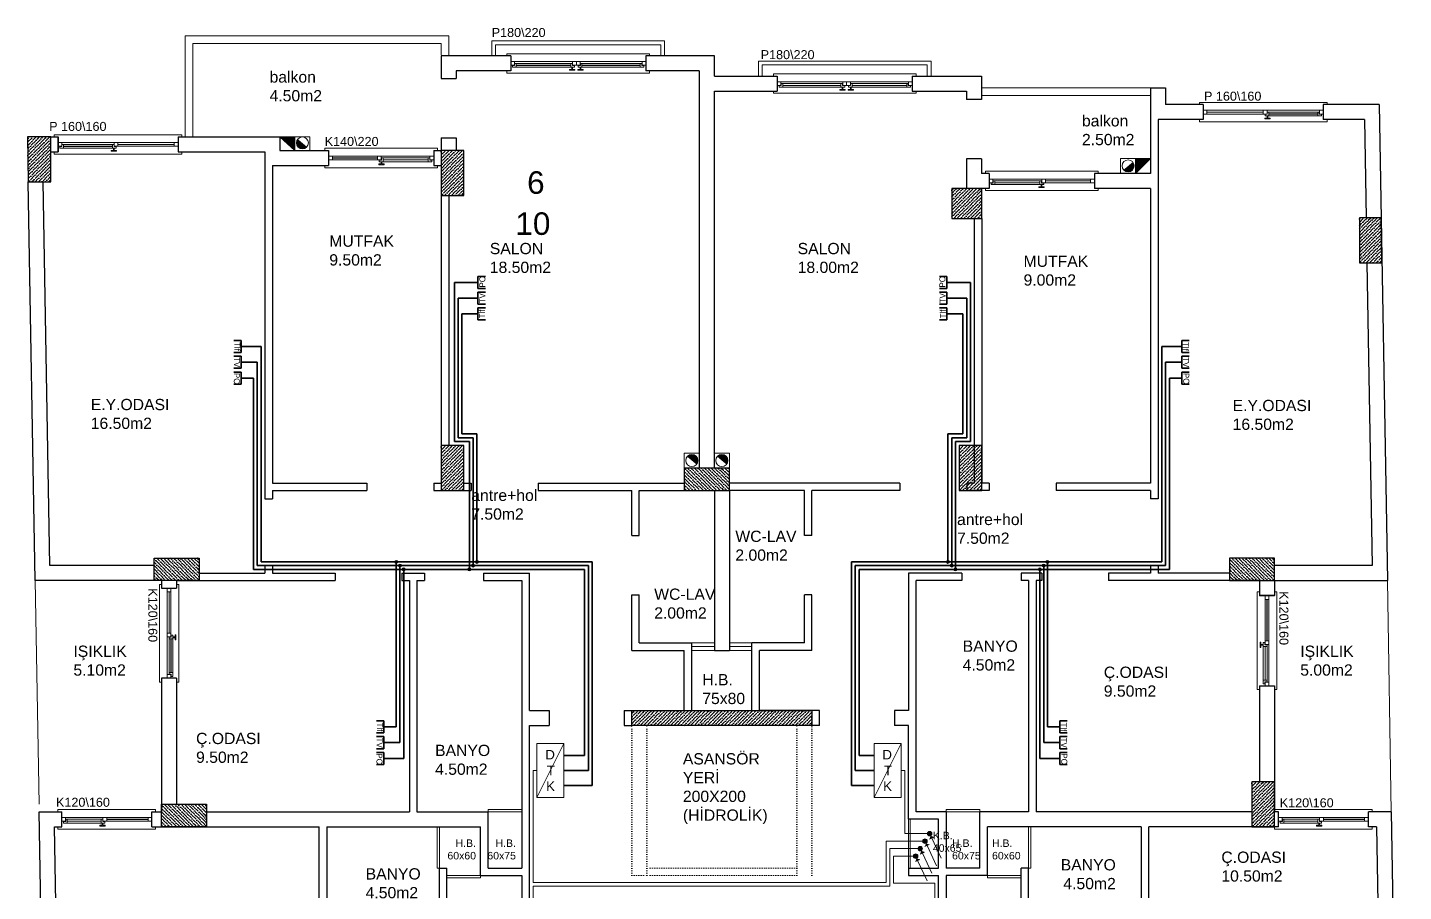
# Model space of a CAD drawing. Header units: millimetres. Extents: x -852 to 3325, y -460 to 1846.
# Drawn here: x 1408 to 3241, y 647 to 1798 of the extents above; entities that cross this region are included whole.
import ezdxf

# ---------------------------------------------------------------- set-up
doc = ezdxf.new("R2010")
doc.units = ezdxf.units.MM
doc.linetypes.add('ACAD_ISO07W100', pattern=[3, 0, -3])
for name, color, linetype, lineweight in [('1dış duvar', 19, 'Continuous', 25), ('1YAZI', 24, 'Continuous', 30), ('A-AREA-IDEN', 2, 'Continuous', 9), ('ARABA', 143, 'Continuous', 13), ('BACA', 62, 'Continuous', 20), ('ELEKTRİK MALZEME', 150, 'Continuous', 13), ('KAPI-PEN', 16, 'Continuous', 9), ('KOLON', 237, 'Continuous', 30), ('OLCU', 2, 'Continuous', 25)]:
    doc.layers.add(name, color=color, linetype=linetype, lineweight=lineweight)
doc.layers.add('IFF-FURN-DETAIL', color=4, linetype='Continuous')
doc.layers.add('TEFRIS', color=253, linetype='Continuous', true_color=0xb3b3b3)
doc.layers.get('OLCU').off()
doc.layers.get('TEFRIS').off()
doc.styles.add('Arial_2', font='arial.ttf', dxfattribs={"height": 0.4})
doc.styles.get("Standard").update_dxf_attribs({"font": 'arial.ttf'})

# ---------------------------------------------------------------- blocks, each defined once
blk = doc.blocks.new('PENCERE120-flat-18')
at = {"layer": 'KAPI-PEN'}
for p, q in [((3113853.2, -2789748.4), (3113898.2, -2789748.4)), ((3113853.2, -2789748.6), (3113898.2, -2789748.6)), ((3113905.7, -2789750.9), (3113960.7, -2789750.9)), ((3113905.7, -2789751.1), (3113960.7, -2789751.1)), ((3113850.7, -2789753.5), (3113900.7, -2789753.5))]:
    blk.add_line(p, q, dxfattribs=at)
for points in [[(3113845.7, -2789751), (3113845.7, -2789741), (3113840.7, -2789741), (3113840.7, -2789738), (3113965.7, -2789738), (3113970.7, -2789738), (3113970.7, -2789741), (3113965.7, -2789741), (3113965.7, -2789761), (3113970.7, -2789761), (3113970.7, -2789764), (3113845.7, -2789764), (3113840.7, -2789764), (3113840.7, -2789761), (3113845.7, -2789761)], [(3113845.7, -2789753.5), (3113850.7, -2789753.5), (3113850.7, -2789748.5), (3113845.7, -2789748.5)], [(3113853.2, -2789746), (3113898.2, -2789746), (3113898.2, -2789751), (3113853.2, -2789751)], [(3113900.7, -2789753.5), (3113905.7, -2789753.5), (3113905.7, -2789748.5), (3113900.7, -2789748.5)], [(3113905.7, -2789748.5), (3113960.7, -2789748.5), (3113960.7, -2789753.5), (3113905.7, -2789753.5)], [(3113960.7, -2789753.5), (3113965.7, -2789753.5), (3113965.7, -2789748.5), (3113960.7, -2789748.5)]]:
    blk.add_lwpolyline(points, close=True, dxfattribs=at)
for points in [[(3113851.1, -2789751), (3113853.2, -2789751), (3113853.2, -2789746), (3113848.2, -2789746), (3113848.2, -2789748.1)], [(3113851.1, -2789751), (3113851.1, -2789748.1), (3113848.2, -2789748.1)], [(3113900.7, -2789746), (3113900.7, -2789743), (3113903.7, -2789743), (3113903.7, -2789742), (3113896.7, -2789742), (3113896.7, -2789743), (3113899.7, -2789743), (3113899.7, -2789746)], [(3113900.4, -2789751), (3113898.2, -2789751), (3113898.2, -2789746), (3113903.2, -2789746), (3113903.2, -2789748.1)], [(3113900.4, -2789751), (3113900.4, -2789748.1), (3113903.2, -2789748.1)]]:
    blk.add_lwpolyline(points, dxfattribs=at)
blk = doc.blocks.new('PENCERE 220-flat-11')
at = {"layer": 'KAPI-PEN'}
for p, q in [((-2789959.3, -3113689.9), (-2789979.3, -3113689.9)), ((-2789971.8, -3113694.9), (-2789971.8, -3113772.4)), ((-2789966.9, -3113697.4), (-2789966.9, -3113769.9)), ((-2789966.7, -3113697.4), (-2789966.7, -3113769.9)), ((-2789969.4, -3113777.4), (-2789969.4, -3113777.4)), ((-2789969.2, -3113777.4), (-2789969.2, -3113777.4)), ((-2789971.8, -3113864.9), (-2789971.8, -3113782.4)), ((-2789966.9, -3113862.4), (-2789966.9, -3113784.9)), ((-2789966.7, -3113862.4), (-2789966.7, -3113784.9)), ((-2789959.3, -3113869.9), (-2789979.3, -3113869.9))]:
    blk.add_line(p, q, dxfattribs=at)
for points in [[(-2789969.3, -3113869.9), (-2789959.3, -3113869.9), (-2789959.3, -3113874.9), (-2789956.3, -3113874.9), (-2789956.3, -3113689.9), (-2789956.3, -3113684.9), (-2789959.3, -3113684.9), (-2789959.3, -3113689.9), (-2789979.3, -3113689.9), (-2789979.3, -3113684.9), (-2789982.3, -3113684.9), (-2789982.3, -3113869.9), (-2789982.3, -3113874.9), (-2789979.3, -3113874.9), (-2789979.3, -3113869.9)], [(-2789971.8, -3113689.9), (-2789971.8, -3113694.9), (-2789966.8, -3113694.9), (-2789966.8, -3113689.9)], [(-2789964.3, -3113697.4), (-2789964.3, -3113769.9), (-2789969.3, -3113769.9), (-2789969.3, -3113697.4)], [(-2789971.8, -3113777.4), (-2789971.8, -3113772.4), (-2789966.8, -3113772.4), (-2789966.8, -3113777.4)], [(-2789971.8, -3113782.4), (-2789971.8, -3113777.4), (-2789966.8, -3113777.4), (-2789966.8, -3113782.4)], [(-2789966.8, -3113777.4), (-2789966.8, -3113777.4), (-2789971.8, -3113777.4), (-2789971.8, -3113777.4)], [(-2789964.3, -3113862.4), (-2789964.3, -3113784.9), (-2789969.3, -3113784.9), (-2789969.3, -3113862.4)], [(-2789971.8, -3113869.9), (-2789971.8, -3113864.9), (-2789966.8, -3113864.9), (-2789966.8, -3113869.9)]]:
    blk.add_lwpolyline(points, close=True, dxfattribs=at)
for points in [[(-2789969.3, -3113695.2), (-2789966.5, -3113695.2), (-2789966.5, -3113692.4)], [(-2789969.3, -3113695.2), (-2789969.3, -3113697.4), (-2789964.3, -3113697.4), (-2789964.3, -3113692.4), (-2789966.5, -3113692.4)], [(-2789969.3, -3113772.1), (-2789969.3, -3113769.9), (-2789964.3, -3113769.9), (-2789964.3, -3113774.9), (-2789966.5, -3113774.9)], [(-2789969.3, -3113772.1), (-2789966.5, -3113772.1), (-2789966.5, -3113774.9)], [(-2789964.3, -3113772.4), (-2789961.3, -3113772.4), (-2789961.3, -3113775.4), (-2789960.3, -3113775.4), (-2789960.3, -3113768.4), (-2789961.3, -3113768.4), (-2789961.3, -3113771.4), (-2789964.3, -3113771.4)], [(-2789969.3, -3113782.7), (-2789969.3, -3113784.9), (-2789964.3, -3113784.9), (-2789964.3, -3113779.9), (-2789966.5, -3113779.9)], [(-2789969.3, -3113782.7), (-2789966.5, -3113782.7), (-2789966.5, -3113779.9)], [(-2789964.3, -3113782.4), (-2789961.3, -3113782.4), (-2789961.3, -3113779.4), (-2789960.3, -3113779.4), (-2789960.3, -3113786.4), (-2789961.3, -3113786.4), (-2789961.3, -3113783.4), (-2789964.3, -3113783.4)], [(-2789969.3, -3113864.6), (-2789969.3, -3113862.4), (-2789964.3, -3113862.4), (-2789964.3, -3113867.4), (-2789966.5, -3113867.4)], [(-2789969.3, -3113864.6), (-2789966.5, -3113864.6), (-2789966.5, -3113867.4)]]:
    blk.add_lwpolyline(points, dxfattribs=at)
blk = doc.blocks.new('150')
at = {"layer": 'KAPI-PEN'}
for p, q in [((-52366.6, 1250), (-52426.6, 1250)), ((-52366.6, 1249.8), (-52426.6, 1249.8)), ((-52296.6, 1252.4), (-52361.6, 1252.4)), ((-52299.1, 1247.5), (-52359.1, 1247.5)), ((-52299.1, 1247.3), (-52359.1, 1247.3))]:
    blk.add_line(p, q, dxfattribs=at)
for points in [[(-52291.6, 1249.9), (-52291.6, 1239.9), (-52286.6, 1239.9), (-52286.6, 1236.9), (-52431.6, 1236.9), (-52436.6, 1236.9), (-52436.6, 1239.9), (-52431.6, 1239.9), (-52431.6, 1259.9), (-52436.6, 1259.9), (-52436.6, 1262.9), (-52291.6, 1262.9), (-52286.6, 1262.9), (-52286.6, 1259.9), (-52291.6, 1259.9)], [(-52426.6, 1252.4), (-52431.6, 1252.4), (-52431.6, 1247.4), (-52426.6, 1247.4)], [(-52366.6, 1247.4), (-52426.6, 1247.4), (-52426.6, 1252.4), (-52366.6, 1252.4)], [(-52361.6, 1252.4), (-52366.6, 1252.4), (-52366.6, 1247.4), (-52361.6, 1247.4)], [(-52299.1, 1244.9), (-52359.1, 1244.9), (-52359.1, 1249.9), (-52299.1, 1249.9)], [(-52291.6, 1252.4), (-52296.6, 1252.4), (-52296.6, 1247.4), (-52291.6, 1247.4)]]:
    blk.add_lwpolyline(points, close=True, dxfattribs=at)
for points in [[(-52361.2, 1249.9), (-52361.2, 1247.1), (-52364.1, 1247.1)], [(-52361.2, 1249.9), (-52359.1, 1249.9), (-52359.1, 1244.9), (-52364.1, 1244.9), (-52364.1, 1247.1)], [(-52296.9, 1249.9), (-52299.1, 1249.9), (-52299.1, 1244.9), (-52294.1, 1244.9), (-52294.1, 1247.1)], [(-52296.9, 1249.9), (-52296.9, 1247.1), (-52294.1, 1247.1)], [(-52361.6, 1244.9), (-52361.6, 1241.9), (-52364.6, 1241.9), (-52364.6, 1240.9), (-52357.6, 1240.9), (-52357.6, 1241.9), (-52360.6, 1241.9), (-52360.6, 1244.9)]]:
    blk.add_lwpolyline(points, dxfattribs=at)
blk = doc.blocks.new('140-5561')
at = {"layer": 'KAPI-PEN'}
for p, q in [((25481.2, 51364.4), (25481.2, 51439.4)), ((25481.4, 51364.4), (25481.4, 51439.4)), ((25478.8, 51289.4), (25478.8, 51359.4)), ((25483.7, 51291.9), (25483.7, 51356.9)), ((25483.9, 51291.9), (25483.9, 51356.9))]:
    blk.add_line(p, q, dxfattribs=at)
for points in [[(25481.3, 51284.4), (25491.3, 51284.4), (25491.3, 51279.4), (25494.3, 51279.4), (25494.3, 51444.4), (25494.3, 51449.4), (25491.3, 51449.4), (25491.3, 51444.4), (25471.3, 51444.4), (25471.3, 51449.4), (25468.3, 51449.4), (25468.3, 51284.4), (25468.3, 51279.4), (25471.3, 51279.4), (25471.3, 51284.4)], [(25478.8, 51439.4), (25478.8, 51444.4), (25483.8, 51444.4), (25483.8, 51439.4)], [(25483.8, 51364.4), (25483.8, 51439.4), (25478.8, 51439.4), (25478.8, 51364.4)], [(25478.8, 51359.4), (25478.8, 51364.4), (25483.8, 51364.4), (25483.8, 51359.4)], [(25486.3, 51291.9), (25486.3, 51356.9), (25481.3, 51356.9), (25481.3, 51291.9)], [(25478.8, 51284.4), (25478.8, 51289.4), (25483.8, 51289.4), (25483.8, 51284.4)]]:
    blk.add_lwpolyline(points, close=True, dxfattribs=at)
for points in [[(25481.3, 51359.1), (25484.1, 51359.1), (25484.1, 51361.9)], [(25481.3, 51359.1), (25481.3, 51356.9), (25486.3, 51356.9), (25486.3, 51361.9), (25484.1, 51361.9)], [(25486.3, 51359.4), (25489.3, 51359.4), (25489.3, 51362.4), (25490.3, 51362.4), (25490.3, 51355.4), (25489.3, 51355.4), (25489.3, 51358.4), (25486.3, 51358.4)], [(25481.3, 51289.8), (25481.3, 51291.9), (25486.3, 51291.9), (25486.3, 51286.9), (25484.1, 51286.9)], [(25481.3, 51289.8), (25484.1, 51289.8), (25484.1, 51286.9)]]:
    blk.add_lwpolyline(points, dxfattribs=at)

msp = doc.modelspace()

# ---------------------------------------------------------------- hatches: boundary and pattern name
at = {"layer": 'BACA'}
for points in [[(1764.2, 1634.6), (1764.2, 1652.6), (1744.2, 1652.6)], [(1768.1, 1649.7), (1780.3, 1639.4, -0.698933), (1766.2, 1644.6, -0.177209)], [(2880.3, 1619.1), (2868.1, 1608.8, 0.698933), (2882.2, 1614, 0.177209)], [(2884.2, 1604), (2884.2, 1624), (2904.2, 1624)], [(2299.1, 1216.3), (2286.8, 1226.6, -0.698933), (2301, 1221.5, -0.177209)], [(2299.1, 1216.3), (2286.8, 1226.6, -0.698933), (2301, 1221.5, -0.177209)], [(2339.1, 1216.3), (2326.8, 1226.6, -0.698933), (2341, 1221.5, -0.177209)], [(2339.1, 1216.3), (2326.8, 1226.6, -0.698933), (2341, 1221.5, -0.177209)]]:
    msp.add_hatch(color=256, dxfattribs=at).paths.add_polyline_path(points)
at = {"layer": 'ELEKTRİK MALZEME', "lineweight": 18}
h = msp.add_hatch(color=0, dxfattribs=at)
h.dxf.hatch_style = 1
h.paths.add_polyline_path([(2606.6, 714.4, 1), (2600.6, 714.4, 1)])
h = msp.add_hatch(color=0, dxfattribs=at)
h.dxf.hatch_style = 1
h.paths.add_polyline_path([(2612.8, 724.4, 1), (2606.8, 724.4, 1)])
h = msp.add_hatch(color=0, dxfattribs=at)
h.dxf.hatch_style = 1
h.paths.add_polyline_path([(2615.5, 719.9), (2611.1, 721.6), (2610.1, 718.7), (2611.7, 718.1)])
h.paths.add_polyline_path([(2611.7, 718.1), (2610.1, 718.7), (2609.6, 717.1)])
h = msp.add_hatch(color=0, dxfattribs=at)
h.dxf.hatch_style = 1
h.paths.add_polyline_path([(2594.1, 694.4, 1), (2588.1, 694.4, 1)])
h = msp.add_hatch(color=0, dxfattribs=at)
h.dxf.hatch_style = 1
h.paths.add_polyline_path([(2600.3, 704.4, 1), (2594.3, 704.4, 1)])
h = msp.add_hatch(color=0, dxfattribs=at)
h.dxf.hatch_style = 1
h.paths.add_polyline_path([(2603, 699.9), (2598.6, 701.6), (2597.6, 698.7), (2599.2, 698.1)])
h.paths.add_polyline_path([(2599.2, 698.1), (2597.6, 698.7), (2597.1, 697.1)])
h = msp.add_hatch(color=0, dxfattribs=at)
h.dxf.hatch_style = 1
h.paths.add_polyline_path([(2609.3, 709.9), (2604.9, 711.6), (2603.9, 708.7), (2605.4, 708.1)])
h.paths.add_polyline_path([(2605.4, 708.1), (2603.9, 708.7), (2603.3, 707.1)])
h = msp.add_hatch(color=0, dxfattribs=at)
h.dxf.hatch_style = 1
h.paths.add_polyline_path([(2596.8, 689.9), (2592.4, 691.6), (2591.4, 688.7), (2593, 688.1)])
h.paths.add_polyline_path([(2593, 688.1), (2591.4, 688.7), (2590.9, 687.1)])
at = {"layer": 'IFF-FURN-DETAIL'}
h = msp.add_hatch(color=256, dxfattribs=at)
h.dxf.hatch_style = 1
h.paths.add_polyline_path([(1901.2, 1086.5, 1), (1897.2, 1086.5, 1)])
h = msp.add_hatch(color=256, dxfattribs=at)
h.dxf.hatch_style = 1
h.paths.add_polyline_path([(1906.2, 1081.5, 1), (1902.2, 1081.5, 1)])
h = msp.add_hatch(color=256, dxfattribs=at)
h.dxf.hatch_style = 1
h.paths.add_polyline_path([(2003.7, 1081.5, 1), (1999.7, 1081.5, 1)])
h = msp.add_hatch(color=256, dxfattribs=at)
h.dxf.hatch_style = 1
h.paths.add_polyline_path([(2008.7, 1086.5, 1), (2004.7, 1086.5, 1)])
h = msp.add_hatch(color=256, dxfattribs=at)
h.dxf.hatch_style = 1
h.paths.add_polyline_path([(2636.2, 1086.5, 1), (2632.2, 1086.5, 1)])
h = msp.add_hatch(color=256, dxfattribs=at)
h.dxf.hatch_style = 1
h.paths.add_polyline_path([(2641.2, 1081.5, 1), (2637.2, 1081.5, 1)])
h = msp.add_hatch(color=256, dxfattribs=at)
h.dxf.hatch_style = 1
h.paths.add_polyline_path([(2763.7, 1081.5, 1), (2759.7, 1081.5, 1)])
h = msp.add_hatch(color=256, dxfattribs=at)
h.dxf.hatch_style = 1
h.paths.add_polyline_path([(2768.7, 1086.5, 1), (2764.7, 1086.5, 1)])
h = msp.add_hatch(color=256, dxfattribs=at)
h.dxf.hatch_style = 1
h.paths.add_polyline_path([(1911.2, 1076.5, 1), (1907.2, 1076.5, 1)])
h = msp.add_hatch(color=256, dxfattribs=at)
h.dxf.hatch_style = 1
h.paths.add_polyline_path([(1998.7, 1076.5, 1), (1994.7, 1076.5, 1)])
h = msp.add_hatch(color=256, dxfattribs=at)
h.dxf.hatch_style = 1
h.paths.add_polyline_path([(2646.2, 1076.5, 1), (2642.2, 1076.5, 1)])
h = msp.add_hatch(color=256, dxfattribs=at)
h.dxf.hatch_style = 1
h.paths.add_polyline_path([(2758.7, 1076.5, 1), (2754.7, 1076.5, 1)])
at = {"layer": 'KOLON', "lineweight": 25}
h = msp.add_hatch(dxfattribs=at)
h.set_pattern_fill('ANSI36', color=0)
h.set_pattern_definition([(45, (40467.6176, 1851.9285), (1.68379802, 6.17392608), [7.9375, -1.5875, 0, -1.5875])])
h.paths.add_polyline_path([(1409.1, 1592.6), (1439.2, 1592.6), (1439.2, 1652.6), (1408.1, 1652.6)])
h = msp.add_hatch(dxfattribs=at)
h.set_pattern_fill('ANSI36', color=0)
h.set_pattern_definition([(45, (41017.703, 1833.9578), (1.68379802, 6.17392608), [7.9375, -1.5875, 0, -1.5875])])
h.paths.add_polyline_path([(1959.2, 1574.7), (1989.2, 1574.7), (1989.2, 1634.6), (1959.2, 1634.6)])
h = msp.add_hatch(dxfattribs=at)
h.set_pattern_fill('ANSI36', color=0)
h.set_pattern_definition([(45, (40013.9443, -242.2928), (1.68379802, 6.17392608), [7.9375, -1.5875, 0, -1.5875])])
h.paths.add_polyline_path([(2639.2, 1584), (2639.2, 1544), (2679.2, 1544), (2679.2, 1584)])
h = msp.add_hatch(dxfattribs=at)
h.set_pattern_fill('ANSI36', color=0)
h.set_pattern_definition([(45, (42240.744, 1744.2602), (1.68379802, 6.17392608), [7.9375, -1.5875, 0, -1.5875])])
h.paths.add_polyline_path([(3182.2, 1485), (3212.3, 1485), (3211.3, 1545), (3182.2, 1545)])
h = msp.add_hatch(dxfattribs=at)
h.set_pattern_fill('ANSI36', color=0)
h.set_pattern_definition([(45, (41017.703, 1440.756), (1.68379802, 6.17392608), [7.9375, -1.5875, 0, -1.5875])])
h.paths.add_polyline_path([(1959.2, 1181.5), (1989.2, 1181.5), (1989.2, 1241.4), (1959.2, 1241.4)])
h = msp.add_hatch(dxfattribs=at)
h.set_pattern_fill('ANSI36', color=0)
h.set_pattern_definition([(45, (41707.6588, 1440.756), (1.68379802, 6.17392608), [7.9375, -1.5875, 0, -1.5875])])
h.paths.add_polyline_path([(2649.2, 1181.5), (2679.2, 1181.5), (2679.2, 1241.4), (2649.2, 1241.4)])
h = msp.add_hatch(dxfattribs=at)
h.set_pattern_fill('ANSI36', color=0, angle=-90)
h.set_pattern_definition([(315, (2542.248, -37847.035), (6.17392608, -1.68379802), [7.9375, -1.5875, 0, -1.5875])])
h.paths.add_polyline_path([(2283, 1211.5), (2283, 1181.5), (2343, 1181.5), (2343, 1211.5)])
h = msp.add_hatch(dxfattribs=at)
h.set_pattern_fill('ANSI36', color=0, angle=90)
h.set_pattern_definition([(135, (1602.4122, 40119.961), (-6.17392608, 1.68379802), [7.9375, -1.5875, 0, -1.5875])])
h.paths.add_polyline_path([(1576.7, 1061.5), (1576.7, 1091.5), (1636.7, 1091.5), (1636.7, 1061.5)])
h = msp.add_hatch(dxfattribs=at)
h.set_pattern_fill('ANSI36', color=0, angle=90)
h.set_pattern_definition([(135, (2809.9122, 40119.961), (-6.17392608, 1.68379802), [7.9375, -1.5875, 0, -1.5875])])
h.paths.add_polyline_path([(3069.2, 1061.5), (3069.2, 1091.5), (3009.2, 1091.5), (3009.2, 1061.5)])
h = msp.add_hatch(dxfattribs=at)
h.set_pattern_fill('ANSI36', color=0)
h.set_pattern_definition([(45, (42405.9413, -272.2928), (1.68379802, 6.17392608), [7.9375, -1.5875, 0, -1.5875])])
h.paths.add_polyline_path([(2213, 868.5), (2213, 888.5), (2453, 888.5), (2453, 868.5)])
h = msp.add_hatch(dxfattribs=at)
h.set_pattern_fill('ANSI36', color=0)
h.set_pattern_definition([(45, (42097.703, 992.756), (1.68379802, 6.17392608), [7.9375, -1.5875, 0, -1.5875])])
h.paths.add_polyline_path([(3039.2, 733.5), (3069.2, 733.5), (3069.2, 793.5), (3039.2, 793.5)])
h = msp.add_hatch(dxfattribs=at)
h.set_pattern_fill('ANSI36', color=0, angle=90)
h.set_pattern_definition([(135, (1612.4122, 39791.961), (-6.17392608, 1.68379802), [7.9375, -1.5875, 0, -1.5875])])
h.paths.add_polyline_path([(1586.7, 733.5), (1586.7, 763.5), (1646.7, 763.5), (1646.7, 733.5)])

# ---------------------------------------------------------------- linework, layer by layer
at = {"layer": '1dış duvar', "color": 0}
for p, q in [((2323, 1760.5), (2231.7, 1760.5)), ((2323, 1733.7), (2323, 1760.5)), ((2323, 1211.5), (2323, 1713.7)), ((2904.2, 1717.9), (2924.2, 1718)), ((2904.2, 1717.9), (2904.2, 1604)), ((2924.2, 1718), (2924.2, 1695.6)), ((1439.2, 1652.6), (1448.7, 1652.6)), ((1608.7, 1652.6), (1744.2, 1652.6)), ((1744.2, 1652.6), (1744.2, 1634.6)), ((1439.2, 1632.6), (1448.7, 1632.6)), ((1744.2, 1634.6), (1809.2, 1634.6)), ((2904.2, 1604), (2829.2, 1604)), ((1418.4, 1061.5), (1409.1, 1592.6)), ((2904.2, 1584), (2904.2, 1191.5)), ((1576.7, 1081.5), (1438, 1081.5)), ((2076.7, 888.5), (2076.7, 1071.5)), ((1586.7, 1061.5), (1418.4, 1061.5)), ((1916.7, 1061.5), (1916.7, 753.5)), ((1926.7, 1061.5), (1926.7, 753.5)), ((2066.7, 1061.5), (2066.7, 678.5)), ((2591.7, 753.5), (2591.7, 1061.5)), ((2741.7, 1061.5), (2741.7, 753.5)), ((2751.7, 1061.5), (2751.7, 753.5)), ((3069.2, 1061.5), (3219.5, 1061.5)), ((2223, 978.5), (2293, 978.5)), ((2443, 978.5), (2373, 978.5)), ((2213, 968.5), (2283, 968.5)), ((2323, 968.5), (2343, 968.5)), ((2453, 968.5), (2383, 968.5)), ((2203, 888.5), (2213, 888.5)), ((2213, 888.5), (2283, 888.5)), ((2293, 888.5), (2373, 888.5)), ((2203, 868.5), (2213, 868.5)), ((2581.7, 743.5), (2581.7, 868.5)), ((2631.7, 753.5), (2591.7, 753.5)), ((2631.7, 753.5), (2631.7, 678.5)), ((1806.7, 733.5), (1806.7, 423.5)), ((2621.7, 743.5), (2581.7, 743.5)), ((2621.7, 678.5), (2621.7, 743.5)), ((2891.7, 733.5), (2891.7, 423.5)), ((1956.7, 423.5), (1956.7, 678.5)), ((1956.7, 678.5), (1966.7, 678.5)), ((2021.7, 678.5), (2066.7, 678.5)), ((2581.7, 678.5), (2621.7, 678.5)), ((2676.7, 678.5), (2631.7, 678.5)), ((2741.7, 678.5), (2731.7, 678.5)), ((2741.7, 423.5), (2741.7, 678.5)), ((2011.7, 668.5), (2066.7, 668.5)), ((2066.7, 668.5), (2066.7, 563.5)), ((2621.7, 548.5), (2621.7, 668.5)), ((2686.7, 668.5), (2631.7, 668.5)), ((2631.7, 668.5), (2631.7, 563.5))]:
    msp.add_line(p, q, dxfattribs=at)
for points in [[(2051.7, 1760.5), (1959.2, 1760.5), (1959.2, 1730.5)], [(2051.7, 1760.5), (2051.7, 1740.5)], [(2231.7, 1760.5), (2231.7, 1740.5)], [(1959.2, 1730.5), (1979.2, 1730.5)], [(1979.2, 1740.5), (1979.2, 1730.5)], [(2051.7, 1740.5), (1979.2, 1740.5)], [(2303, 1740.5), (2231.7, 1740.5)], [(2303, 1740.5), (2303, 1211.5)], [(2323, 1733.7), (2406.7, 1733.7)], [(2406.7, 1733.7), (2406.7, 1713.7)], [(2586.7, 1733.7), (2679.1, 1733.7), (2679.1, 1702.4)], [(2586.7, 1733.7), (2586.7, 1713.7)], [(2323, 1713.7), (2406.7, 1713.7)], [(2586.7, 1713.7), (2659.1, 1713.7)], [(2659.1, 1713.7), (2659.1, 1702.4)], [(2679.1, 1702.4), (2659.1, 1702.4)], [(2974.1, 1695.6), (2924.2, 1695.6)], [(2974.1, 1695.6), (2974.1, 1675.6)], [(3134.1, 1695.6), (3134.1, 1675.6)], [(3208.7, 1695.6), (3134.1, 1695.6)], [(3208.7, 1695.6), (3219.5, 1061.5)], [(2914.2, 1675.6), (2914.2, 1170.5)], [(2974.1, 1675.6), (2914.2, 1675.6)], [(3189, 1675.6), (3134.1, 1675.6)], [(3189, 1675.6), (3191.3, 1545)], [(1448.7, 1652.6), (1448.7, 1632.6)], [(1608.7, 1652.6), (1608.7, 1632.6)], [(1959.2, 1651.5), (1959.2, 1634.6)], [(1979.2, 1651.5), (1979.2, 1634.6)], [(1608.7, 1632.6), (1724.2, 1632.6)], [(1724.2, 1632.6), (1724.2, 1170.5)], [(1809.2, 1634.6), (1809.2, 1614.6)], [(1949.2, 1634.6), (1959.2, 1634.6)], [(1949.2, 1634.6), (1949.2, 1614.6)], [(1734.2, 1614.6), (1809.2, 1614.6)], [(1734.2, 1614.6), (1734.2, 1191.5)], [(1949.2, 1614.6), (1959.2, 1614.6)], [(1959.2, 1622.6), (1959.2, 1191.5)], [(2659.1, 1623.4), (2659.1, 1584)], [(2679.1, 1623.4), (2679.1, 1604)], [(2689.2, 1604), (2679.1, 1604)], [(2689.2, 1604), (2689.2, 1584)], [(2829.2, 1604), (2829.2, 1584)], [(1438, 1081.5), (1429.1, 1592.6)], [(2689.2, 1584), (2679.2, 1584)], [(2904.2, 1584), (2829.2, 1584)], [(1969.2, 1574.7), (1969.2, 1241.4)], [(2669.2, 1544), (2669.2, 1191.5)], [(2679.2, 1544), (2679.2, 1191.5)], [(3188.3, 1545), (3188.3, 1544.9)], [(3192.3, 1485), (3199.2, 1081.5), (3069.2, 1081.5)], [(2293, 1211.5), (2293, 1211.5)], [(2303, 1211.5), (2303, 1211.5)], [(2303, 1211.5), (2303, 1211.5)], [(2333, 1211.5), (2333, 1211.5)], [(2343, 1211.5), (2343, 1211.5)], [(2343, 1211.5), (2343, 1211.5)], [(1734.2, 1191.5), (1860.2, 1191.5)], [(1860.2, 1191.5), (1860.2, 1181.5)], [(1949.2, 1191.5), (1959.2, 1191.5)], [(1949.2, 1191.5), (1949.2, 1181.5)], [(1989.2, 1191.5), (1999.2, 1191.5)], [(1999.2, 1191.5), (1999.2, 1181.5)], [(2088.2, 1191.5), (2283, 1191.5)], [(2088.2, 1191.5), (2088.2, 1181.5)], [(2570.2, 1191.5), (2343, 1191.5)], [(2570.2, 1191.5), (2570.2, 1181.5)], [(2669.2, 1191.5), (2659.2, 1191.5)], [(2659.2, 1191.5), (2659.2, 1181.5)], [(2689.2, 1191.5), (2679.2, 1191.5)], [(2689.2, 1191.5), (2689.2, 1181.5)], [(2904.2, 1191.5), (2778.2, 1191.5)], [(2778.2, 1191.5), (2778.2, 1181.5)], [(1734.2, 1181.5), (1860.2, 1181.5)], [(1734.2, 1181.5), (1734.2, 1170.5)], [(1949.2, 1181.5), (1979.2, 1181.5)], [(1989.2, 1181.5), (1999.2, 1181.5)], [(2088.2, 1181.5), (2213, 1181.5)], [(2213, 1121.5), (2213, 1181.5)], [(2223, 1121.5), (2223, 1181.5)], [(2223, 1181.5), (2323, 1181.5)], [(2323, 1181.5), (2323, 968.5)], [(2343, 1181.5), (2343, 978.5)], [(2443, 1181.5), (2343, 1181.5)], [(2343, 1181.5), (2343, 968.5)], [(2443, 1181.5), (2423, 1181.5)], [(2443, 1121.5), (2443, 1181.5)], [(2453, 1121.5), (2453, 1181.5)], [(2570.2, 1181.5), (2453, 1181.5)], [(2689.2, 1181.5), (2659.2, 1181.5)], [(2904.2, 1181.5), (2778.2, 1181.5)], [(2904.2, 1181.5), (2904.2, 1170.5)], [(1724.2, 1170.5), (1734.2, 1170.5)], [(2914.2, 1170.5), (2904.2, 1170.5)], [(2213, 1121.5), (2223, 1121.5)], [(2453, 1121.5), (2443, 1121.5)], [(1724.2, 1081.5), (1724.2, 1071.5)], [(1724.2, 1081.5), (1734.2, 1081.5)], [(1734.2, 1081.5), (1734.2, 1071.5)], [(2904.2, 1081.5), (2904.2, 1071.5)], [(2914.2, 1081.5), (2904.2, 1081.5)], [(2914.2, 1081.5), (2914.2, 1071.5)], [(1636.7, 1071.5), (1724.2, 1071.5)], [(1734.2, 1071.5), (1817.7, 1071.5)], [(1817.7, 1071.5), (1817.7, 1061.5)], [(1906.7, 1071.5), (1936.7, 1071.5)], [(1906.7, 1071.5), (1906.7, 1061.5)], [(1936.7, 1071.5), (1936.7, 1061.5)], [(2015.7, 1071.5), (2076.7, 1071.5)], [(2015.7, 1071.5), (2015.7, 1061.5)], [(2581.7, 1071.5), (2581.7, 888.5), (2563, 888.5)], [(2652.7, 1071.5), (2581.7, 1071.5)], [(2652.7, 1071.5), (2652.7, 1061.5)], [(2759.2, 1071.5), (2731.7, 1071.5)], [(2731.7, 1071.5), (2731.7, 1061.5)], [(2759.2, 1071.5), (2759.2, 1061.5)], [(2904.2, 1071.5), (2848.2, 1071.5)], [(2848.2, 1071.5), (2848.2, 1061.5)], [(3009.3, 1071.5), (2914.2, 1071.5)], [(1586.7, 1061.5), (1586.7, 1051.5)], [(1586.7, 1051.5), (1606.7, 1051.5)], [(1606.7, 1061.5), (1817.7, 1061.5)], [(1606.7, 1061.5), (1606.7, 1051.5)], [(1906.7, 1061.5), (1916.7, 1061.5)], [(1926.7, 1061.5), (1936.7, 1061.5)], [(2015.7, 1061.5), (2066.7, 1061.5)], [(2652.7, 1061.5), (2591.7, 1061.5)], [(2741.7, 1061.5), (2731.7, 1061.5)], [(2759.2, 1061.5), (2751.7, 1061.5)], [(3049.2, 1061.5), (2848.2, 1061.5)], [(3049.2, 1061.5), (3049.2, 1041.5)], [(3069.2, 1061.5), (3069.2, 1041.5)], [(2213, 968.5), (2213, 1042.5)], [(2213, 1042.5), (2223, 1042.5)], [(2223, 978.5), (2223, 1042.5)], [(2443, 978.5), (2443, 1042.5)], [(2453, 1042.5), (2443, 1042.5)], [(2453, 968.5), (2453, 1042.5)], [(3069.2, 1041.5), (3049.2, 1041.5)], [(2293, 888.5), (2293, 978.5)], [(2373, 888.5), (2373, 978.5)], [(2283, 888.5), (2283, 968.5)], [(2383, 888.5), (2383, 968.5)], [(1586.7, 931.5), (1586.7, 753.5)], [(1606.7, 931.5), (1586.7, 931.5)], [(1606.7, 931.5), (1606.7, 763.5)], [(3049.2, 921.5), (3049.2, 793.5)], [(3049.2, 921.5), (3069.2, 921.5)], [(3069.2, 921.5), (3069.2, 753.5)], [(2076.7, 888.5), (2103, 888.5)], [(2103, 888.5), (2103, 868.5)], [(2203, 888.5), (2203, 868.5)], [(2463, 868.5), (2463, 888.5), (2383, 888.5)], [(2563, 888.5), (2563, 868.5)], [(2076.7, 548.5), (2076.7, 868.5)], [(2076.7, 868.5), (2103, 868.5)], [(2463, 868.5), (2453, 868.5)], [(2581.7, 868.5), (2563, 868.5)], [(1423.7, 753.5), (1453.6, 753.5)], [(1440.2, -196.5), (1423.7, 753.5)], [(1453.6, 733.5), (1453.6, 753.5)], [(1573.6, 753.5), (1586.7, 753.5)], [(1573.6, 733.5), (1573.6, 753.5)], [(1646.7, 753.5), (1916.7, 753.5)], [(1926.7, 753.5), (2021.7, 753.5)], [(2021.7, 678.5), (2021.7, 753.5)], [(2741.7, 753.5), (2676.7, 753.5)], [(2676.7, 678.5), (2676.7, 753.5)], [(3039.3, 753.5), (2751.7, 753.5)], [(3074.3, 753.5), (3069.2, 753.5)], [(3074.3, 733.5), (3074.3, 753.5)], [(3224.8, 753.5), (3194.3, 753.5)], [(3194.3, 733.5), (3194.3, 753.5)], [(3224.8, 753.5), (3241, -196.5)], [(1444.1, 733.5), (1453.6, 733.5)], [(1450.7, 353.5), (1444.1, 733.5)], [(1573.6, 733.5), (1796.7, 733.5)], [(1786.7, 423.5), (1796.7, 423.5), (1796.7, 733.5)], [(1806.7, 733.5), (2011.7, 733.5)], [(2011.7, 668.5), (2011.7, 733.5)], [(2891.7, 733.5), (2686.7, 733.5)], [(2686.7, 668.5), (2686.7, 733.5)], [(2911.7, 423.5), (2901.7, 423.5), (2901.7, 733.5)], [(3074.3, 733.5), (2901.7, 733.5)], [(3205.1, 733.5), (3194.3, 733.5)], [(3205.1, 733.5), (3211.6, 353.5)], [(1966.7, 563.5), (1966.7, 678.5)], [(2581.7, 678.5), (2581.7, 668.5), (2621.7, 668.5)], [(2731.7, 563.5), (2731.7, 678.5)]]:
    msp.add_lwpolyline(points, dxfattribs=at)
at = {"layer": '1dış duvar', "color": 0, "elevation": 0}
for points in [[(1959.2, 1651.5), (1979.2, 1651.5)], [(2679.1, 1623.4), (2659.1, 1623.4)]]:
    msp.add_lwpolyline(points, dxfattribs=at)
at = {"layer": '1dış duvar', "color": 0, "lineweight": 20}
for points in [[(1418.4, 1061.5), (1423.5, 763.5)], [(3224.8, 753.5), (3219.5, 1061.5)]]:
    msp.add_lwpolyline(points, dxfattribs=at)
at = {"layer": 'ARABA'}
for p, q in [((2026.7, 1760.5), (2026.7, 1780.5)), ((2026.7, 1780.5), (2256.7, 1780.5)), ((2256.7, 1780.5), (2256.7, 1760.5)), ((2031.7, 1760.5), (2031.7, 1775.5)), ((2031.7, 1775.5), (2251.7, 1775.5)), ((2251.7, 1775.5), (2251.7, 1760.5)), ((2381.7, 1733.7), (2381.7, 1753.7)), ((2381.7, 1753.7), (2611.7, 1753.7)), ((2386.7, 1733.7), (2386.7, 1748.7)), ((2386.7, 1748.7), (2606.7, 1748.7)), ((2606.7, 1748.7), (2606.7, 1733.7)), ((2611.7, 1753.7), (2611.7, 1733.7))]:
    msp.add_line(p, q, dxfattribs=at)
at = {"layer": 'ARABA', "linetype": 'ACAD_ISO07W100'}
for p, q in [((2453, 668.5), (2453, 883.5)), ((2213, 668.5), (2213, 868.5)), ((2433, 668.5), (2433, 868.5))]:
    msp.add_line(p, q, dxfattribs=at)
at = {"layer": 'ARABA'}
for points in [[(1969.2, 1762.1), (1969.2, 1787.1), (1618.3, 1787.2), (1618.3, 1652.6)], [(1959.2, 1762.1), (1959.2, 1777.1), (1628.3, 1777.2), (1628.3, 1652.6)], [(2904.2, 1717.9), (2679.1, 1717.9)], [(2904.2, 1707.9), (2679.1, 1707.9)]]:
    msp.add_lwpolyline(points, dxfattribs=at)
at = {"layer": 'ARABA', "linetype": 'ACAD_ISO07W100'}
for points in [[(2213, 668.5), (2233, 668.5), (2233, 868.5)], [(2433, 678.5), (2233, 678.5)], [(2433, 668.5), (2233, 668.5)]]:
    msp.add_lwpolyline(points, dxfattribs=at)
at = {"layer": 'BACA'}
for p, q in [((1744.2, 1652.6), (1764.2, 1634.6)), ((1764.2, 1634.6), (1764.2, 1652.6)), ((1784.2, 1634.6), (1784.2, 1652.6)), ((2864.2, 1604), (2864.2, 1624)), ((2904.2, 1624), (2884.2, 1604)), ((2884.2, 1604), (2884.2, 1624))]:
    msp.add_line(p, q, dxfattribs=at)
for points in [[(1764.2, 1634.6), (1744.2, 1634.6), (1744.2, 1652.6), (1764.2, 1652.6)], [(1784.2, 1634.6), (1764.2, 1634.6), (1764.2, 1652.6), (1784.2, 1652.6)], [(2864.2, 1604), (2884.2, 1604), (2884.2, 1624), (2864.2, 1624)], [(2884.2, 1604), (2904.2, 1604), (2904.2, 1624), (2884.2, 1624)], [(2283, 1231.5), (2303, 1231.5), (2303, 1211.5), (2283, 1211.5)], [(2283, 1231.5), (2303, 1231.5), (2303, 1211.5), (2283, 1211.5)], [(2323, 1231.5), (2343, 1231.5), (2343, 1211.5), (2323, 1211.5)], [(2323, 1231.5), (2343, 1231.5), (2343, 1211.5), (2323, 1211.5)]]:
    msp.add_lwpolyline(points, close=True, dxfattribs=at)
for centre in [(1774.2, 1644.6), (2874.2, 1614), (2293, 1221.5), (2293, 1221.5), (2333, 1221.5), (2333, 1221.5)]:
    msp.add_circle(centre, 8, dxfattribs=at)
at = {"layer": 'ELEKTRİK MALZEME', "color": 4, "lineweight": 35}
for p, q in [((2008.1, 1466.7), (2008.1, 1450.7)), ((2008.1, 1466.7), (2018.1, 1466.7)), ((2632.8, 1466.7), (2622.8, 1466.7)), ((2632.8, 1466.7), (2632.8, 1450.7)), ((2008.1, 1458.7), (1976.7, 1458.7)), ((1976.7, 1458.7), (1976.7, 1246.9)), ((2008.1, 1450.7), (2018.1, 1450.7)), ((2632.8, 1450.7), (2622.8, 1450.7)), ((2632.8, 1458.7), (2664.2, 1458.7)), ((2664.2, 1458.7), (2664.2, 1246.9)), ((2008.1, 1416.7), (1986.7, 1416.7)), ((1986.7, 1416.7), (1986.7, 1256.9)), ((2008.1, 1408.7), (2008.1, 1424.7)), ((2008.1, 1424.7), (2018.1, 1424.7)), ((2632.8, 1424.7), (2622.8, 1424.7)), ((2632.8, 1408.7), (2632.8, 1424.7)), ((2632.8, 1416.7), (2654.2, 1416.7)), ((2654.2, 1416.7), (2654.2, 1256.9)), ((2008.1, 1408.7), (2018.1, 1408.7)), ((2632.8, 1408.7), (2622.8, 1408.7)), ((1692.8, 1381.4), (1682.8, 1381.4)), ((1692.8, 1381.4), (1692.8, 1365.4)), ((2945.6, 1381.4), (2945.6, 1365.4)), ((2945.6, 1381.4), (2955.6, 1381.4)), ((1692.8, 1365.4), (1682.8, 1365.4)), ((1692.8, 1373.4), (1719.2, 1373.4)), ((1719.2, 1373.4), (1719.2, 1086.5)), ((2945.6, 1373.4), (2919.2, 1373.4)), ((2919.2, 1373.4), (2919.2, 1086.5)), ((2945.6, 1365.4), (2955.6, 1365.4)), ((1692.8, 1339.4), (1682.8, 1339.4)), ((1692.8, 1323.4), (1692.8, 1339.4)), ((2945.6, 1323.4), (2945.6, 1339.4)), ((2945.6, 1339.4), (2955.6, 1339.4)), ((1692.8, 1323.4), (1682.8, 1323.4)), ((1692.8, 1331.4), (1709.2, 1331.4)), ((1709.2, 1331.4), (1709.2, 1076.5)), ((2945.6, 1331.4), (2929.2, 1331.4)), ((2929.2, 1331.4), (2929.2, 1076.5)), ((2945.6, 1323.4), (2955.6, 1323.4)), ((1996.7, 1246.9), (1976.7, 1246.9)), ((2006.7, 1256.9), (1986.7, 1256.9)), ((1996.7, 1246.9), (1996.7, 1076.5)), ((2006.7, 1256.9), (2006.7, 1086.5)), ((2634.2, 1256.9), (2634.2, 1086.5)), ((2634.2, 1256.9), (2654.2, 1256.9)), ((2644.2, 1246.9), (2644.2, 1076.5)), ((2644.2, 1246.9), (2664.2, 1246.9)), ((1719.2, 1086.5), (2160.2, 1086.5)), ((1899.2, 866.6), (1899.2, 1086.5)), ((2160.2, 788.5), (2160.2, 1086.5)), ((2505.7, 788.5), (2505.7, 1086.5)), ((2919.2, 1086.5), (2505.7, 1086.5)), ((2766.7, 866.6), (2766.7, 1086.5)), ((1709.2, 1076.5), (2150.2, 1076.5)), ((1909.2, 824.6), (1909.2, 1076.5)), ((2150.2, 828.5), (2150.2, 1076.5)), ((2515.7, 828.5), (2515.7, 1076.5)), ((2929.2, 1076.5), (2515.7, 1076.5)), ((2756.7, 824.6), (2756.7, 1076.5)), ((1882.8, 874.6), (1872.8, 874.6)), ((1882.8, 874.6), (1882.8, 858.6)), ((1882.8, 866.6), (1899.2, 866.6)), ((2783.1, 866.6), (2766.7, 866.6)), ((2783.1, 874.6), (2783.1, 858.6)), ((2783.1, 874.6), (2793.1, 874.6)), ((1882.8, 858.6), (1872.8, 858.6)), ((2783.1, 858.6), (2793.1, 858.6)), ((1882.8, 832.6), (1872.8, 832.6)), ((1882.8, 816.6), (1882.8, 832.6)), ((2150.2, 828.5), (2122.7, 828.5)), ((2535.7, 828.5), (2515.7, 828.5)), ((2783.1, 816.6), (2783.1, 832.6)), ((2783.1, 832.6), (2793.1, 832.6)), ((1882.8, 816.6), (1872.8, 816.6)), ((1882.8, 824.6), (1909.2, 824.6)), ((2783.1, 824.6), (2756.7, 824.6)), ((2783.1, 816.6), (2793.1, 816.6)), ((2160.2, 788.5), (2122.7, 788.5)), ((2535.7, 788.5), (2505.7, 788.5))]:
    msp.add_line(p, q, dxfattribs=at)
at = {"layer": 'ELEKTRİK MALZEME', "color": 3, "lineweight": 35}
for p, q in [((2008.1, 1437.7, 0), (1981.7, 1437.7)), ((1981.7, 1437.7), (1981.7, 1251.9)), ((2008.1, 1429.7, 0), (2008.1, 1445.7, 0)), ((2008.1, 1445.7, 0), (2018.1, 1445.7, 0)), ((2008.1, 1429.7, 0), (2018.1, 1429.7, 0)), ((2632.8, 1445.7, 0), (2622.8, 1445.7, 0)), ((2632.8, 1429.7, 0), (2622.8, 1429.7, 0)), ((2632.8, 1429.7, 0), (2632.8, 1445.7, 0)), ((2632.8, 1437.7, 0), (2659.2, 1437.7)), ((2659.2, 1437.7), (2659.2, 1251.9)), ((1692.8, 1360.4, 0), (1682.8, 1360.4, 0)), ((1692.8, 1360.4, 0), (1692.8, 1344.4, 0)), ((2945.6, 1360.4, 0), (2945.6, 1344.4, 0)), ((2945.6, 1360.4, 0), (2955.6, 1360.4, 0)), ((1692.8, 1344.4, 0), (1682.8, 1344.4, 0)), ((1692.8, 1352.4, 0), (1714.2, 1352.4)), ((1714.2, 1352.4), (1714.2, 1081.5)), ((2945.6, 1352.4, 0), (2924.2, 1352.4)), ((2924.2, 1352.4), (2924.2, 1081.5)), ((2945.6, 1344.4, 0), (2955.6, 1344.4, 0)), ((2001.7, 1251.9), (1981.7, 1251.9)), ((2001.7, 1251.9), (2001.7, 1081.5)), ((2639.2, 1251.9), (2639.2, 1081.5)), ((2639.2, 1251.9), (2659.2, 1251.9)), ((1714.2, 1081.5), (2155.2, 1081.5)), ((1904.2, 845.6), (1904.2, 1081.5)), ((2155.2, 808.5), (2155.2, 1081.5)), ((2510.7, 808.5), (2510.7, 1081.5)), ((2924.2, 1081.5), (2510.7, 1081.5)), ((2761.7, 845.6), (2761.7, 1081.5)), ((1882.8, 853.6), (1872.8, 853.6)), ((1882.8, 853.6), (1882.8, 837.6)), ((1882.8, 845.6), (1904.2, 845.6)), ((2783.1, 845.6), (2761.7, 845.6)), ((2783.1, 853.6), (2783.1, 837.6)), ((2783.1, 853.6), (2793.1, 853.6)), ((1882.8, 837.6), (1872.8, 837.6)), ((2783.1, 837.6), (2793.1, 837.6)), ((2155.2, 808.5), (2122.7, 808.5)), ((2535.7, 808.5), (2510.7, 808.5))]:
    msp.add_line(p, q, dxfattribs=at)
at = {"layer": 'ELEKTRİK MALZEME', "lineweight": 20}
for p, q in [((2122.7, 844.5), (2086.7, 772.5)), ((2571.7, 844.5), (2535.7, 772.5))]:
    msp.add_line(p, q, dxfattribs=at)
at = {"layer": 'ELEKTRİK MALZEME'}
for p, q in [((2086.7, 808.5), (2081.7, 808.5)), ((2081.7, 808.5), (2081.7, 659.5)), ((2571.7, 808.5), (2576.7, 808.5)), ((2576.7, 808.5), (2576.7, 724.4)), ((2576.7, 724.4), (2609.8, 724.4)), ((2551.7, 659.5), (2551.7, 714.4)), ((2551.7, 714.4), (2603.6, 714.4)), ((2556.7, 654.5), (2556.7, 704.4)), ((2556.7, 704.4), (2597.3, 704.4)), ((2561.7, 658.5), (2561.7, 694.4)), ((2561.7, 694.4), (2591.1, 694.4)), ((2081.7, 659.5), (2551.7, 659.5)), ((2081.7, 608.5), (2081.7, 654.5)), ((2081.7, 654.5), (2556.7, 654.5)), ((2616.7, 658.5), (2561.7, 658.5)), ((2616.7, 608.5), (2616.7, 658.5))]:
    msp.add_line(p, q, dxfattribs=at)
at = {"layer": 'ELEKTRİK MALZEME', "color": 0, "lineweight": 18}
for p, q in [((2615.5, 719.9), (2609.6, 717.1)), ((2612.6, 718.5), (2625.3, 691.6)), ((2603, 699.9), (2597.1, 697.1)), ((2600.1, 698.5), (2612.9, 671.6)), ((2609.3, 709.9), (2603.3, 707.1)), ((2606.3, 708.5), (2619.1, 681.6)), ((2596.8, 689.9), (2590.9, 687.1)), ((2593.8, 688.5), (2606.6, 661.6))]:
    msp.add_line(p, q, dxfattribs=at)
at = {"layer": 'ELEKTRİK MALZEME', "lineweight": 20}
for points in [[(2086.7, 844.5), (2122.7, 844.5), (2122.7, 772.5), (2086.7, 772.5)], [(2535.7, 844.5), (2571.7, 844.5), (2571.7, 772.5), (2535.7, 772.5)]]:
    msp.add_lwpolyline(points, close=True, dxfattribs=at)
at = {"layer": 'ELEKTRİK MALZEME'}
for centre in [(1899.2, 1086.5), (1904.2, 1081.5), (2001.7, 1081.5), (2006.7, 1086.5), (2634.2, 1086.5), (2639.2, 1081.5), (2761.7, 1081.5), (2766.7, 1086.5), (1909.2, 1076.5), (1996.7, 1076.5), (2644.2, 1076.5), (2756.7, 1076.5)]:
    msp.add_circle(centre, 2, dxfattribs=at)
at = {"layer": 'ELEKTRİK MALZEME', "color": 0, "lineweight": 18}
for centre in [(2603.6, 714.4), (2609.8, 724.4), (2591.1, 694.4), (2597.3, 704.4)]:
    msp.add_circle(centre, 3, dxfattribs=at)
at = {"layer": 'KAPI-PEN'}
for points in [[(2293, 978.5), (2323, 978.5)], [(2293, 973.5), (2323, 973.5)], [(2343, 978.5), (2373, 978.5)], [(2343, 973.5), (2373, 973.5)], [(2293, 968.5), (2323, 968.5)], [(2343, 968.5), (2373, 968.5)], [(2021.7, 753.5), (2066.7, 753.5), (2066.7, 756.5), (2021.7, 756.5), (2021.7, 753.5)], [(2676.7, 753.5), (2631.7, 753.5), (2631.7, 756.5), (2676.7, 756.5), (2676.7, 753.5)], [(1956.7, 678.5), (1956.7, 733.5), (1953.7, 733.5), (1953.7, 678.5), (1956.7, 678.5)], [(2581.7, 678.5), (2581.7, 743.5)], [(2583.7, 678.5), (2583.7, 743.5)], [(2741.7, 678.5), (2741.7, 733.5), (2744.7, 733.5), (2744.7, 678.5), (2741.7, 678.5)], [(2011.7, 668.5), (1966.7, 668.5), (1966.7, 665.5), (2011.7, 665.5), (2011.7, 668.5)], [(2686.7, 668.5), (2731.7, 668.5), (2731.7, 665.5), (2686.7, 665.5), (2686.7, 668.5)]]:
    msp.add_lwpolyline(points, dxfattribs=at)
at = {"layer": 'KOLON', "color": 0}
for points in [[(1409.1, 1592.6), (1439.2, 1592.6), (1439.2, 1652.6), (1408.1, 1652.6), (1409.1, 1592.6)], [(1959.2, 1574.7), (1989.2, 1574.7), (1989.2, 1634.6), (1959.2, 1634.6), (1959.2, 1574.7)], [(2639.2, 1584), (2639.2, 1544), (2679.2, 1544), (2679.2, 1584), (2639.2, 1584)], [(3182.2, 1485), (3212.3, 1485), (3211.3, 1545), (3182.2, 1545), (3182.2, 1485)], [(1959.2, 1181.5), (1989.2, 1181.5), (1989.2, 1241.4), (1959.2, 1241.4), (1959.2, 1181.5)], [(2649.2, 1181.5), (2679.2, 1181.5), (2679.2, 1241.4), (2649.2, 1241.4), (2649.2, 1181.5)], [(2283, 1211.5), (2283, 1181.5), (2343, 1181.5), (2343, 1211.5), (2283, 1211.5)], [(1576.7, 1061.5), (1576.7, 1091.5), (1636.7, 1091.5), (1636.7, 1061.5), (1576.7, 1061.5)], [(3069.2, 1061.5), (3069.2, 1091.5), (3009.2, 1091.5), (3009.2, 1061.5), (3069.2, 1061.5)], [(2213, 868.5), (2213, 888.5), (2453, 888.5), (2453, 868.5), (2213, 868.5)], [(3039.2, 733.5), (3069.2, 733.5), (3069.2, 793.5), (3039.2, 793.5), (3039.2, 733.5)], [(1586.7, 733.5), (1586.7, 763.5), (1646.7, 763.5), (1646.7, 733.5), (1586.7, 733.5)]]:
    msp.add_lwpolyline(points, dxfattribs=at)

# ---------------------------------------------------------------- block references
at = {"layer": '1dış duvar', "color": 0, "xscale": -1, "rotation": 90}
msp.add_blockref('140-5561', (54418.6, 27166.9), dxfattribs=at)
at = {"layer": '1dış duvar', "color": 0, "rotation": 270}
msp.add_blockref('140-5561', (-49835.8, 27123.9), dxfattribs=at)
at = {"layer": 'OLCU'}
msp.add_blockref('150', (54240.8, 374.7), dxfattribs=at)
at = {"layer": 'OLCU', "xscale": -1}
msp.add_blockref('150', (-49602.4, 344.1), dxfattribs=at)
at = {"layer": 'TEFRIS', "xscale": -1}
for name, p, rotation in [('PENCERE 220-flat-11', (-3111638.2, -2788218.8), 90), ('PENCERE120-flat-18', (2791347.7, -3112914.3), 270), ('PENCERE120-flat-18', (-3112392.1, -2789007.5), 180), ('PENCERE120-flat-18', (-3110771.4, -2789007.5), 180)]:
    msp.add_blockref(name, p, dxfattribs=dict(at, rotation=rotation))
at = {"layer": 'TEFRIS'}
for name, p, rotation in [('PENCERE 220-flat-11', (3116276.6, -2788245.6), 270), ('PENCERE120-flat-18', (-2786691.8, -3112924.3), 90.00000000000003)]:
    msp.add_blockref(name, p, dxfattribs=dict(at, rotation=rotation))

# ---------------------------------------------------------------- texts
at = {"layer": '1YAZI', "char_height": 12, "attachment_point": 3}
for s, insert, rotation in [('P180\\\\220', (2098.2, 1797.7), 0), ('P180\\\\220', (2456.5, 1768.2), 0), ('P 160\\\\160', (3051.7, 1712.9), 0), ('P 160\\\\160', (1513.3, 1672.6), 0), ('K140\\\\220', (1875.7, 1652.6), 0), ('K120\\\\160', (1581, 979.5), 270), ('K120\\\\160', (3087.7, 975.6), 270), ('K120\\\\160', (1517.8, 772.2), 0), ('K120\\\\160', (3148, 771.5), 0)]:
    msp.add_mtext_dynamic_manual_height_columns(s, width=187.111, gutter_width=12.5, heights=[0], dxfattribs=dict(at, insert=insert, rotation=rotation))
at = {"layer": '1YAZI'}
for s, width, heights, insert, char_height, attachment_point in [('balkon\\P4.50m2', 132.548, [0], (1730.5, 1740), 15, 1), ('balkon\\P2.50m2', 132.548, [0], (2812.7, 1681.6), 15, 1), ('6', 132.548, [0], (2073.6, 1606.8), 30, 1), ('10', 132.548, [0], (2058, 1552.1), 30, 1), ('MUTFAK\\P9.50m2', 132.548, [0], (1810.1, 1521.3), 15, 1), ('SALON\\P18.50m2', 71.533, [0], (2023.9, 1511.4), 15, 1), ('SALON\\P18.00m2', 71.533, [0], (2434, 1511.4), 15, 1), ('MUTFAK\\P9.00m2', 132.548, [0], (2734.9, 1494.5), 15, 1), ('E.Y.ODASI\\P16.50m2', 132.548, [0], (1492.3, 1303.6), 15, 1), ('E.Y.ODASI\\P16.50m2', 132.548, [0], (3013.4, 1302.3), 15, 1), ('antre+hol\\P7.50m2', 132.548, [0], (1999.2, 1182.7), 15, 1), ('antre+hol\\P7.50m2', 132.548, [0], (2646.3, 1150.5), 15, 1), ('WC-LAV\\P2.00m2', 132.548, [0], (2351, 1128, 0), 15, 1), ('WC-LAV\\P2.00m2', 132.548, [0], (2242.9, 1050.9, 0), 15, 1), ('IŞIKLIK\\P5.10m2', 132.548, [0], (1469.2, 974.9), 15, 1), ('BANYO\\P4.50m2', 132.548, [0], (2653.8, 981.7), 15, 1), ('IŞIKLIK\\P5.00m2', 132.548, [0], (3103.5, 974.9), 15, 1), ('H.B.\\P75x80', 132.548, [0], (2306.9, 937), 15, 1), ('Ç.ODASI\\P9.50m2', 132.548, [0], (2841.8, 946.9), 15, 1), ('Ç.ODASI\\P9.50m2', 132.548, [0], (1632.6, 858.7), 15, 1), ('BANYO\\P4.50m2', 132.548, [0], (1951, 842.8), 15, 1), ('ASANSÖR YERİ 200X200\\P(HİDROLİK)', 132.548, [0], (2281.1, 831.6), 15, 1), ('H.B.\\P60x60', 132.548, [27.4], (2005.5, 716.7), 10, 3), ('H.B.\\P60x75', 132.548, [27.4], (2058.7, 716.7), 10, 3), ('K.B.\\P40x65', 132.548, [0], (2614.1, 726.9), 10, 1), ('H.B.\\P60x75', 132.548, [27.4], (2639.7, 716.7), 10, 1), ('H.B.\\P60x60', 132.548, [27.4], (2692.9, 716.7), 10, 1), ('Ç.ODASI\\P10.50m2', 132.548, [0], (2998.4, 700.5), 15, 1), ('BANYO\\P4.50m2', 132.548, [0], (1858.5, 678.3), 15, 1), ('BANYO\\P4.50m2', 132.548, [0], (2857.8, 690.4), 15, 3)]:
    msp.add_mtext_dynamic_manual_height_columns(s, width=width, gutter_width=12.5, heights=heights, dxfattribs=dict(at, insert=insert, char_height=char_height, attachment_point=attachment_point))
at = {"layer": 'A-AREA-IDEN', "char_height": 12.6, "width": 23.566, "attachment_point": 3, "style": 'Arial_2'}
for insert in [(2110.6, 835.9), (2559.6, 835.9)]:
    msp.add_mtext('D\\PT\\PK', dxfattribs=dict(at, insert=insert))
at = {"layer": 'ELEKTRİK MALZEME', "color": 4, "lineweight": 35, "char_height": 8}
for s, insert, attachment_point, rotation in [('{\\f@Dotum|b0|i0|c162|p34;\\C256;PC}', (2018.1, 1452), 7, 90), ('{\\f@Dotum|b0|i0|c162|p34;\\C256;PC}', (2622.8, 1452), 1, 90), ('{\\f@Dotum|b0|i0|c0|p34;\\C256;Tlf}', (2017.4, 1411), 7, 90), ('{\\f@Dotum|b0|i0|c0|p34;\\C256;Tlf}', (2623.5, 1411), 1, 90), ('{\\f@Dotum|b0|i0|c0|p34;\\C256;Tlf}', (1683.5, 1379.2), 7, 270), ('{\\f@Dotum|b0|i0|c0|p34;\\C256;Tlf}', (2954.9, 1379.2), 1, 270), ('{\\f@Dotum|b0|i0|c162|p34;\\C256;PC}', (1682.8, 1338.1), 7, 270), ('{\\f@Dotum|b0|i0|c162|p34;\\C256;PC}', (2955.6, 1338.1), 1, 270), ('{\\f@Dotum|b0|i0|c0|p34;\\C256;Tlf}', (1873.5, 872.3), 7, 270), ('{\\f@Dotum|b0|i0|c0|p34;\\C256;Tlf}', (2792.4, 872.3), 1, 270), ('{\\f@Dotum|b0|i0|c162|p34;\\C256;PC}', (1872.8, 831.3), 7, 270), ('{\\f@Dotum|b0|i0|c162|p34;\\C256;PC}', (2793.1, 831.3), 1, 270)]:
    msp.add_mtext(s, dxfattribs=dict(at, insert=insert, attachment_point=attachment_point, rotation=rotation))
at = {"layer": 'ELEKTRİK MALZEME', "color": 3, "lineweight": 35, "char_height": 8}
for insert, attachment_point, rotation in [((2017.8, 1431.1, 0), 7, 90), ((2623.1, 1431.1, 0), 1, 90), ((1683.1, 1359.1, 0), 7, 270), ((2955.3, 1359.1, 0), 1, 270), ((1873.1, 852.2), 7, 270), ((2792.8, 852.2), 1, 270)]:
    msp.add_mtext('{\\f@Dotum|b0|i0|c162|p34;\\C256;TV}', dxfattribs=dict(at, insert=insert, attachment_point=attachment_point, rotation=rotation))

doc.saveas('drawing.dxf')
